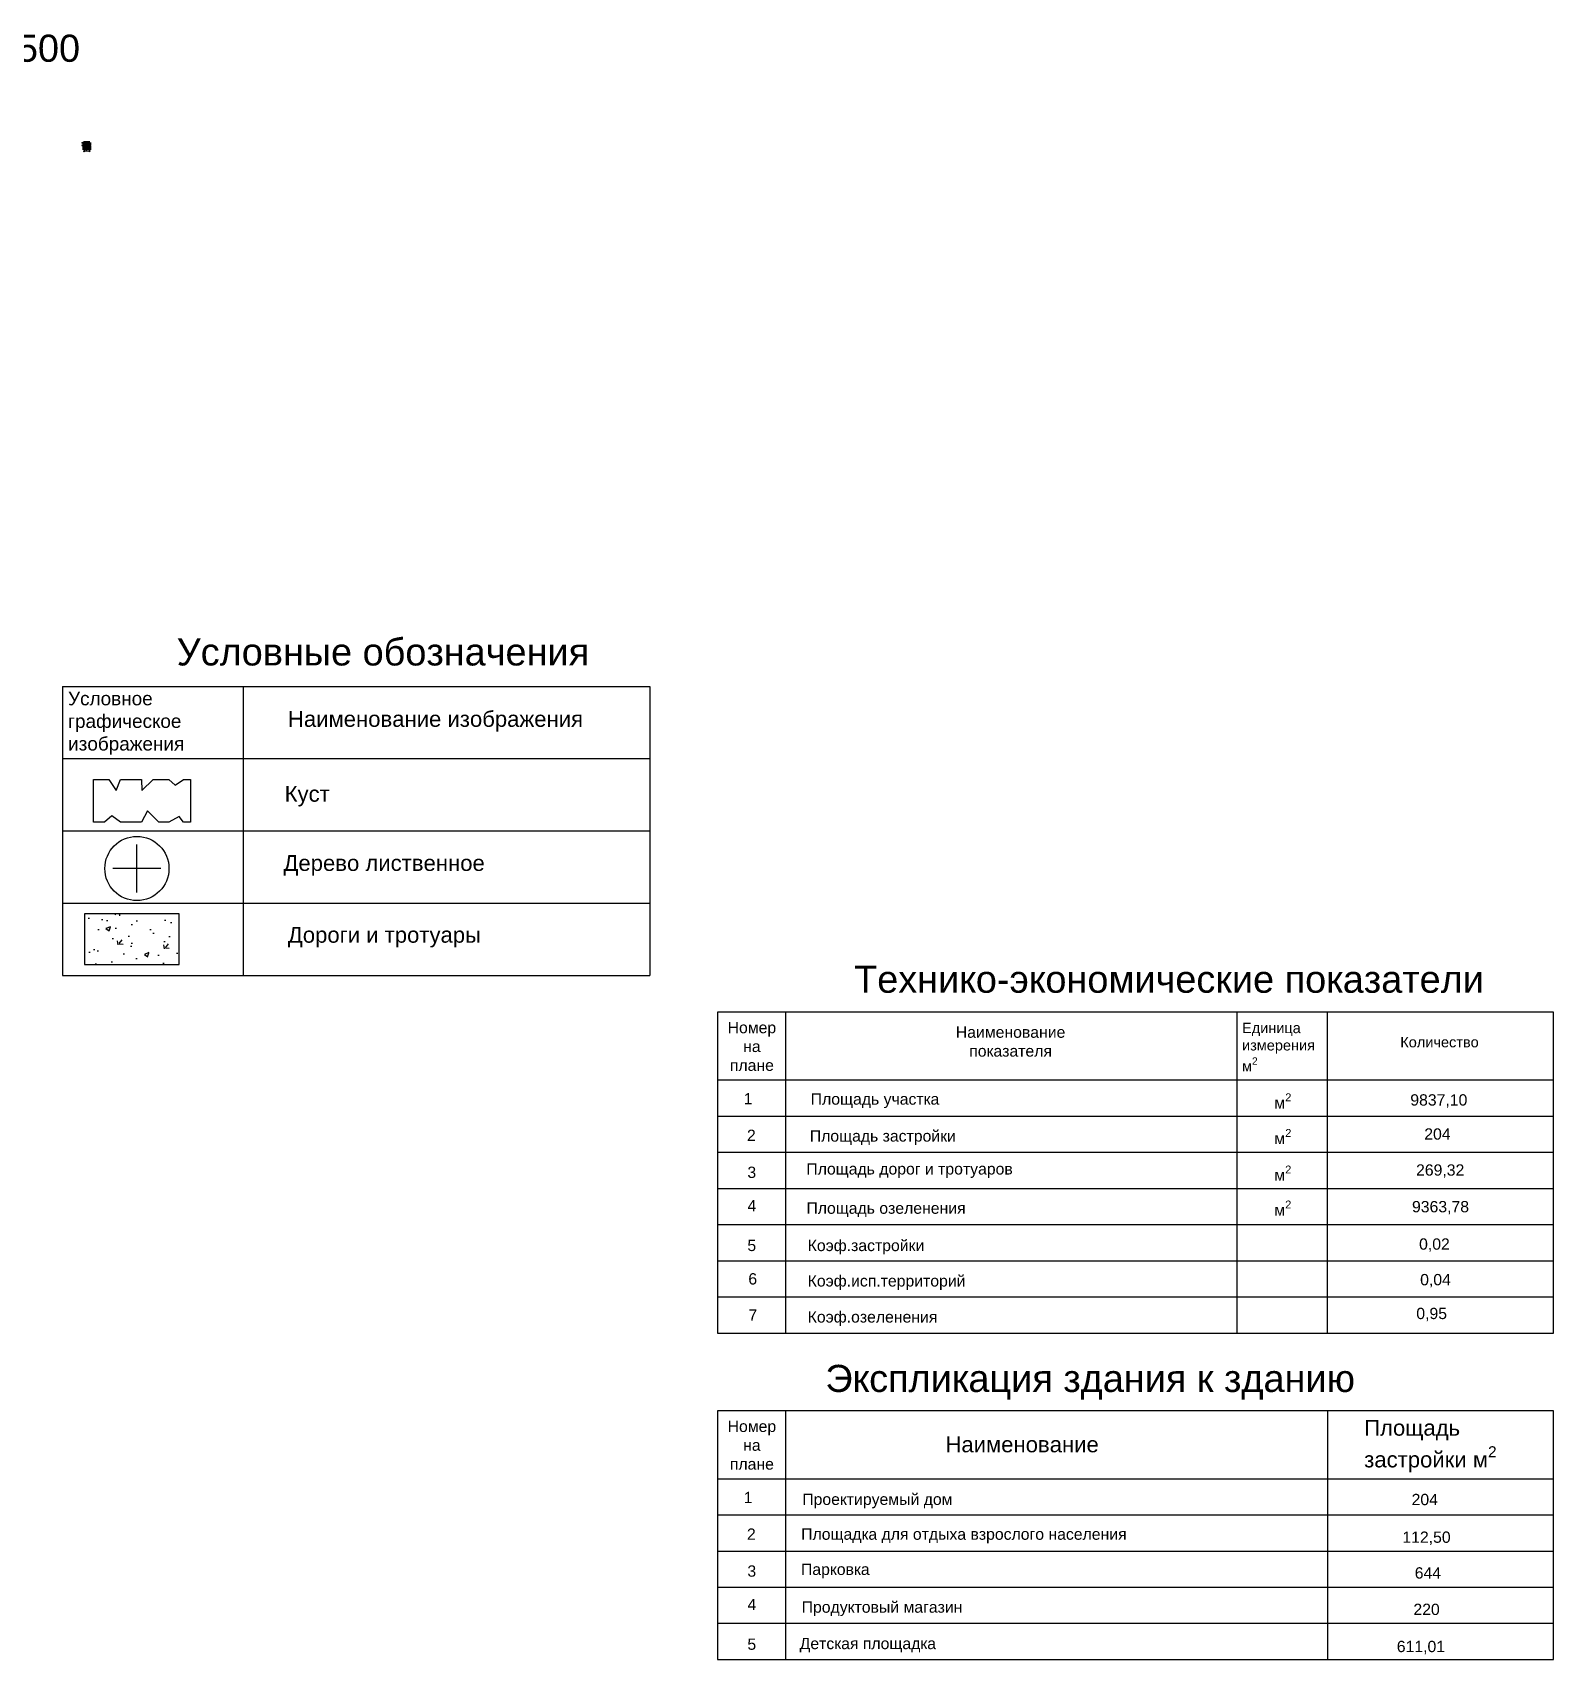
# Model space of a CAD drawing. Header units: millimetres. Extents: x -229914 to 856942, y -268655 to 87212.
# Drawn here: x 411912 to 445573, y -78550 to -42546 of the extents above; entities that cross this region are included whole.
import ezdxf

# ---------------------------------------------------------------- set-up
doc = ezdxf.new("R2010")
doc.units = ezdxf.units.MM
for name, pattern in [('CENTER2', [28.575, 19.05, -3.175, 3.175, -3.175]), ('DASHDOT_axis', [24, 20, -1.5, 1, -1.5]), ('осевая', [50.8, 31.75, -6.35, 6.35, -6.35])]:
    doc.linetypes.add(name, pattern=pattern)
doc.layers.add('каменные и деревянные эл', color=7, linetype='Continuous', lineweight=60)
doc.styles.add('GOST-2.304_Type-B', font='GOST Common.ttf')
doc.styles.get("Standard").update_dxf_attribs({"font": 'arial.ttf'})
doc.dimstyles.new('Копия ISO-2.0', dxfattribs={"dimtxt": 2.5, "dimasz": 2.5, "dimexe": 1.25, "dimexo": 0.625, "dimtad": 1, "dimtxsty": 'Standard', "dimblk": 'OBLIQUE', "dimcen": 2.5, "dimadec": 0, "dimazin": 0, "dimtfac": 1, "dimtmove": 0, "dimatfit": 3, "dimldrblk": 'OBLIQUE', "dimfxl": 1, "dimarcsym": 0})
pattern_1 = [(45, (410100.665, -46254.1005), (-6.047125, 6.047125), []), (45, (410104.696, -46254.1005), (-6.047125, 6.047125), [])]

# ---------------------------------------------------------------- blocks, each defined once
blk = doc.blocks.new('_Oblique')
at = {"color": 0, "linetype": 'ByBlock', "lineweight": -2}
blk.add_line((-0.5, -0.5), (0.5, 0.5), dxfattribs=at)
blk = doc.blocks.new('*D981')
at = {"color": 0, "lineweight": -2, "transparency": 16777216}
for p, q in [((413055, -44984), (413026, -44984)), ((413027, -44984), (413027, -45044)), ((413055, -45044), (413026, -45044))]:
    blk.add_line(p, q, dxfattribs=at)
at = {"layer": 'Defpoints', "color": 0, "transparency": 16777216}
for p in [(413056, -44984), (413027, -45044), (413056, -45044)]:
    blk.add_point(p, dxfattribs=at)
at = {"color": 0, "lineweight": -2, "transparency": 16777216, "xscale": 2.5, "yscale": 2.5, "zscale": 2.5}
for p, rotation in [((413027, -44984), 90), ((413027, -45044), 270)]:
    blk.add_blockref('_Oblique', p, dxfattribs=dict(at, rotation=rotation))
at = {"color": 0, "transparency": 16777216, "insert": (413025, -45014), "char_height": 2.5, "attachment_point": 5, "rotation": 90}
blk.add_mtext('3000', dxfattribs=at)
blk = doc.blocks.new('*D982')
at = {"color": 0, "lineweight": -2, "transparency": 16777216}
for p, q in [((413056, -45140), (413056, -45161)), ((413056, -45160), (413176, -45160)), ((413176, -45134), (413176, -45161))]:
    blk.add_line(p, q, dxfattribs=at)
at = {"layer": 'Defpoints', "color": 0, "transparency": 16777216}
for p in [(413056, -45140), (413176, -45133), (413176, -45160)]:
    blk.add_point(p, dxfattribs=at)
at = {"color": 0, "lineweight": -2, "transparency": 16777216, "xscale": 2.5, "yscale": 2.5, "zscale": 2.5, "rotation": 180}
blk.add_blockref('_Oblique', (413056, -45160), dxfattribs=at)
at = {"color": 0, "lineweight": -2, "transparency": 16777216, "xscale": 2.5, "yscale": 2.5, "zscale": 2.5}
blk.add_blockref('_Oblique', (413176, -45160), dxfattribs=at)
at = {"color": 0, "transparency": 16777216, "insert": (413116, -45158), "char_height": 2.5, "attachment_point": 5}
blk.add_mtext('6000', dxfattribs=at)
blk = doc.blocks.new('*D983')
at = {"color": 0, "lineweight": -2, "transparency": 16777216}
for p, q in [((413062, -45075), (413026, -45075)), ((413063, -45127), (413026, -45127)), ((413027, -45075), (413027, -45127))]:
    blk.add_line(p, q, dxfattribs=at)
at = {"layer": 'Defpoints', "color": 0, "transparency": 16777216}
for p in [(413027, -45127), (413063, -45075), (413064, -45127)]:
    blk.add_point(p, dxfattribs=at)
at = {"color": 0, "lineweight": -2, "transparency": 16777216, "xscale": 2.5, "yscale": 2.5, "zscale": 2.5}
for p, rotation in [((413027, -45075), 90), ((413027, -45127), 270)]:
    blk.add_blockref('_Oblique', p, dxfattribs=dict(at, rotation=rotation))
at = {"color": 0, "transparency": 16777216, "insert": (413025, -45101), "char_height": 2.5, "attachment_point": 5, "rotation": 90}
blk.add_mtext('2600', dxfattribs=at)
blk = doc.blocks.new('*D984')
at = {"color": 0, "lineweight": -2, "transparency": 16777216}
for p, q in [((413038, -44997), (413047, -44997)), ((413047, -44985), (413047, -44999)), ((413047, -44997), (413056, -44997)), ((413056, -44985), (413056, -44999))]:
    blk.add_line(p, q, dxfattribs=at)
at = {"layer": 'Defpoints', "color": 0, "transparency": 16777216}
for p in [(413047, -44984), (413056, -44984), (413056, -44997)]:
    blk.add_point(p, dxfattribs=at)
at = {"color": 0, "lineweight": -2, "transparency": 16777216, "xscale": 2.5, "yscale": 2.5, "zscale": 2.5, "rotation": 180}
blk.add_blockref('_Oblique', (413047, -44997), dxfattribs=at)
at = {"color": 0, "lineweight": -2, "transparency": 16777216, "xscale": 2.5, "yscale": 2.5, "zscale": 2.5}
blk.add_blockref('_Oblique', (413056, -44997), dxfattribs=at)
at = {"color": 0, "transparency": 16777216, "insert": (413041, -44995), "char_height": 2.5, "attachment_point": 5}
blk.add_mtext('440', dxfattribs=at)
blk = doc.blocks.new('*D985')
at = {"color": 0, "lineweight": -2, "transparency": 16777216}
for p, q in [((413056, -44997), (413056, -44996)), ((413056, -44997), (413060, -44997)), ((413060, -44997), (413060, -44996)), ((413060, -44997), (413069, -44997))]:
    blk.add_line(p, q, dxfattribs=at)
at = {"layer": 'Defpoints', "color": 0, "transparency": 16777216}
for p in [(413056, -44997), (413060, -44997), (413060, -44997)]:
    blk.add_point(p, dxfattribs=at)
at = {"color": 0, "lineweight": -2, "transparency": 16777216, "xscale": 2.5, "yscale": 2.5, "zscale": 2.5, "rotation": 180}
blk.add_blockref('_Oblique', (413056, -44997), dxfattribs=at)
at = {"color": 0, "lineweight": -2, "transparency": 16777216, "xscale": 2.5, "yscale": 2.5, "zscale": 2.5}
blk.add_blockref('_Oblique', (413060, -44997), dxfattribs=at)
at = {"color": 0, "transparency": 16777216, "insert": (413066, -44995), "char_height": 2.5, "attachment_point": 5}
blk.add_mtext('200', dxfattribs=at)
blk = doc.blocks.new('*D986')
at = {"color": 0, "lineweight": -2, "transparency": 16777216}
for p, q in [((413061, -44988), (413072, -44988)), ((413071, -44988), (413071, -45040)), ((413061, -45040), (413072, -45040))]:
    blk.add_line(p, q, dxfattribs=at)
at = {"layer": 'Defpoints', "color": 0, "transparency": 16777216}
for p in [(413060, -44988), (413060, -45040), (413071, -45040)]:
    blk.add_point(p, dxfattribs=at)
at = {"color": 0, "lineweight": -2, "transparency": 16777216, "xscale": 2.5, "yscale": 2.5, "zscale": 2.5}
for p, rotation in [((413071, -44988), 90), ((413071, -45040), 270)]:
    blk.add_blockref('_Oblique', p, dxfattribs=dict(at, rotation=rotation))
at = {"color": 0, "transparency": 16777216, "insert": (413069, -45014), "char_height": 2.5, "attachment_point": 5, "rotation": 90}
blk.add_mtext('2620', dxfattribs=at)
blk = doc.blocks.new('*D987')
at = {"color": 0, "lineweight": -2, "transparency": 16777216}
for p, q in [((413060, -44997), (413060, -44996)), ((413060, -44997), (413092, -44997)), ((413092, -44997), (413092, -44996))]:
    blk.add_line(p, q, dxfattribs=at)
at = {"layer": 'Defpoints', "color": 0, "transparency": 16777216}
for p in [(413060, -44997), (413092, -44997), (413092, -44997)]:
    blk.add_point(p, dxfattribs=at)
at = {"color": 0, "lineweight": -2, "transparency": 16777216, "xscale": 2.5, "yscale": 2.5, "zscale": 2.5, "rotation": 180}
blk.add_blockref('_Oblique', (413060, -44997), dxfattribs=at)
at = {"color": 0, "lineweight": -2, "transparency": 16777216, "xscale": 2.5, "yscale": 2.5, "zscale": 2.5}
blk.add_blockref('_Oblique', (413092, -44997), dxfattribs=at)
at = {"color": 0, "transparency": 16777216, "insert": (413076, -44995), "char_height": 2.5, "attachment_point": 5}
blk.add_mtext('1605', dxfattribs=at)
blk = doc.blocks.new('*D988')
at = {"color": 0, "lineweight": -2, "transparency": 16777216}
for p, q in [((413060, -45040), (413060, -45030)), ((413060, -45031), (413172, -45031)), ((413172, -45040), (413172, -45030))]:
    blk.add_line(p, q, dxfattribs=at)
at = {"layer": 'Defpoints', "color": 0, "transparency": 16777216}
for p in [(413060, -45040), (413172, -45031), (413172, -45040)]:
    blk.add_point(p, dxfattribs=at)
at = {"color": 0, "lineweight": -2, "transparency": 16777216, "xscale": 2.5, "yscale": 2.5, "zscale": 2.5, "rotation": 180}
blk.add_blockref('_Oblique', (413060, -45031), dxfattribs=at)
at = {"color": 0, "lineweight": -2, "transparency": 16777216, "xscale": 2.5, "yscale": 2.5, "zscale": 2.5}
blk.add_blockref('_Oblique', (413172, -45031), dxfattribs=at)
at = {"color": 0, "transparency": 16777216, "insert": (413082, -45029), "char_height": 2.5, "attachment_point": 5}
blk.add_mtext('5610', dxfattribs=at)
blk = doc.blocks.new('*D989')
at = {"color": 0, "lineweight": -2, "transparency": 16777216}
for p, q in [((413092, -44997), (413092, -44996)), ((413092, -44997), (413140, -44997)), ((413140, -44997), (413140, -44996)), ((413151, -44997), (413140, -44997))]:
    blk.add_line(p, q, dxfattribs=at)
at = {"layer": 'Defpoints', "color": 0, "transparency": 16777216}
for p in [(413092, -44997), (413140, -44997), (413140, -44997)]:
    blk.add_point(p, dxfattribs=at)
at = {"color": 0, "lineweight": -2, "transparency": 16777216, "xscale": 2.5, "yscale": 2.5, "zscale": 2.5, "rotation": 180}
blk.add_blockref('_Oblique', (413092, -44997), dxfattribs=at)
at = {"color": 0, "lineweight": -2, "transparency": 16777216, "xscale": 2.5, "yscale": 2.5, "zscale": 2.5}
blk.add_blockref('_Oblique', (413140, -44997), dxfattribs=at)
at = {"color": 0, "transparency": 16777216, "insert": (413147, -44995), "char_height": 2.5, "attachment_point": 5}
blk.add_mtext('2400', dxfattribs=at)
blk = doc.blocks.new('*D990')
at = {"color": 0, "lineweight": -2, "transparency": 16777216}
for p, q in [((413171, -44984), (413157, -44984)), ((413171, -44988), (413157, -44988)), ((413158, -44988), (413158, -44984)), ((413158, -44997), (413158, -44988))]:
    blk.add_line(p, q, dxfattribs=at)
at = {"layer": 'Defpoints', "color": 0, "transparency": 16777216}
for p in [(413158, -44984), (413172, -44984), (413172, -44988)]:
    blk.add_point(p, dxfattribs=at)
at = {"color": 0, "lineweight": -2, "transparency": 16777216, "xscale": 2.5, "yscale": 2.5, "zscale": 2.5}
for p, rotation in [((413158, -44984), 90), ((413158, -44988), 270)]:
    blk.add_blockref('_Oblique', p, dxfattribs=dict(at, rotation=rotation))
at = {"color": 0, "transparency": 16777216, "insert": (413156, -44994), "char_height": 2.5, "attachment_point": 5, "rotation": 90}
blk.add_mtext('190', dxfattribs=at)
blk = doc.blocks.new('*D991')
at = {"color": 0, "lineweight": -2, "transparency": 16777216}
for p, q in [((413158, -44980), (413158, -44971)), ((413158, -44980), (413159, -44980)), ((413158, -44984), (413158, -44980)), ((413158, -44984), (413159, -44984))]:
    blk.add_line(p, q, dxfattribs=at)
at = {"layer": 'Defpoints', "color": 0, "transparency": 16777216}
for p in [(413158, -44980), (413158, -44980), (413158, -44984)]:
    blk.add_point(p, dxfattribs=at)
at = {"color": 0, "lineweight": -2, "transparency": 16777216, "xscale": 2.5, "yscale": 2.5, "zscale": 2.5}
for p, rotation in [((413158, -44980), 90), ((413158, -44984), 270)]:
    blk.add_blockref('_Oblique', p, dxfattribs=dict(at, rotation=rotation))
at = {"color": 0, "transparency": 16777216, "insert": (413156, -44974), "char_height": 2.5, "attachment_point": 5, "rotation": 90}
blk.add_mtext('190', dxfattribs=at)
blk = doc.blocks.new('*D992')
at = {"color": 0, "lineweight": -2, "transparency": 16777216}
for p, q in [((413141, -44988), (413159, -44988)), ((413158, -44988), (413158, -45012)), ((413141, -45012), (413159, -45012))]:
    blk.add_line(p, q, dxfattribs=at)
at = {"layer": 'Defpoints', "color": 0, "transparency": 16777216}
for p in [(413140, -44988), (413140, -45012), (413158, -45012)]:
    blk.add_point(p, dxfattribs=at)
at = {"color": 0, "lineweight": -2, "transparency": 16777216, "xscale": 2.5, "yscale": 2.5, "zscale": 2.5}
for p, rotation in [((413158, -44988), 90), ((413158, -45012), 270)]:
    blk.add_blockref('_Oblique', p, dxfattribs=dict(at, rotation=rotation))
at = {"color": 0, "transparency": 16777216, "insert": (413156, -45005), "char_height": 2.5, "attachment_point": 5, "rotation": 90}
blk.add_mtext('1200', dxfattribs=at)
blk = doc.blocks.new('*D993')
at = {"color": 0, "lineweight": -2, "transparency": 16777216}
for p, q in [((413141, -45012), (413159, -45012)), ((413141, -45016), (413159, -45016)), ((413158, -45016), (413158, -45012))]:
    blk.add_line(p, q, dxfattribs=at)
at = {"layer": 'Defpoints', "color": 0, "transparency": 16777216}
for p in [(413140, -45012), (413140, -45016), (413158, -45012)]:
    blk.add_point(p, dxfattribs=at)
at = {"color": 0, "lineweight": -2, "transparency": 16777216, "xscale": 2.5, "yscale": 2.5, "zscale": 2.5}
for p, rotation in [((413158, -45012), 90), ((413158, -45016), 270)]:
    blk.add_blockref('_Oblique', p, dxfattribs=dict(at, rotation=rotation))
at = {"color": 0, "transparency": 16777216, "insert": (413162, -45014), "char_height": 2.5, "attachment_point": 5, "rotation": 90}
blk.add_mtext('220', dxfattribs=at)
blk = doc.blocks.new('*D994')
at = {"color": 0, "lineweight": -2, "transparency": 16777216}
for p, q in [((413158, -45016), (413159, -45016)), ((413158, -45016), (413158, -45040)), ((413158, -45040), (413159, -45040))]:
    blk.add_line(p, q, dxfattribs=at)
at = {"layer": 'Defpoints', "color": 0, "transparency": 16777216}
for p in [(413158, -45016), (413158, -45040), (413158, -45040)]:
    blk.add_point(p, dxfattribs=at)
at = {"color": 0, "lineweight": -2, "transparency": 16777216, "xscale": 2.5, "yscale": 2.5, "zscale": 2.5}
for p, rotation in [((413158, -45016), 90), ((413158, -45040), 270)]:
    blk.add_blockref('_Oblique', p, dxfattribs=dict(at, rotation=rotation))
at = {"color": 0, "transparency": 16777216, "insert": (413155, -45024), "char_height": 2.5, "attachment_point": 5, "rotation": 90}
blk.add_mtext('1200', dxfattribs=at)
blk = doc.blocks.new('*D995')
at = {"color": 0, "lineweight": -2, "transparency": 16777216}
for p, q in [((413175, -45044), (413157, -45044)), ((413175, -45048), (413157, -45048)), ((413158, -45048), (413158, -45044)), ((413158, -45057), (413158, -45048))]:
    blk.add_line(p, q, dxfattribs=at)
at = {"layer": 'Defpoints', "color": 0, "transparency": 16777216}
for p in [(413158, -45044), (413176, -45044), (413176, -45048)]:
    blk.add_point(p, dxfattribs=at)
at = {"color": 0, "lineweight": -2, "transparency": 16777216, "xscale": 2.5, "yscale": 2.5, "zscale": 2.5}
for p, rotation in [((413158, -45044), 90), ((413158, -45048), 270)]:
    blk.add_blockref('_Oblique', p, dxfattribs=dict(at, rotation=rotation))
at = {"color": 0, "transparency": 16777216, "insert": (413156, -45054), "char_height": 2.5, "attachment_point": 5, "rotation": 90}
blk.add_mtext('190', dxfattribs=at)
blk = doc.blocks.new('*D996')
at = {"color": 0, "lineweight": -2, "transparency": 16777216}
for p, q in [((413158, -45040), (413158, -45031)), ((413158, -45040), (413159, -45040)), ((413158, -45044), (413158, -45040)), ((413158, -45044), (413159, -45044))]:
    blk.add_line(p, q, dxfattribs=at)
at = {"layer": 'Defpoints', "color": 0, "transparency": 16777216}
for p in [(413158, -45040), (413158, -45040), (413158, -45044)]:
    blk.add_point(p, dxfattribs=at)
at = {"color": 0, "lineweight": -2, "transparency": 16777216, "xscale": 2.5, "yscale": 2.5, "zscale": 2.5}
for p, rotation in [((413158, -45040), 90), ((413158, -45044), 270)]:
    blk.add_blockref('_Oblique', p, dxfattribs=dict(at, rotation=rotation))
at = {"color": 0, "transparency": 16777216, "insert": (413156, -45034), "char_height": 2.5, "attachment_point": 5, "rotation": 90}
blk.add_mtext('190', dxfattribs=at)
blk = doc.blocks.new('*D997')
at = {"color": 0, "lineweight": -2, "transparency": 16777216}
for p, q in [((413162, -44997), (413172, -44997)), ((413172, -44988), (413172, -44999)), ((413172, -44997), (413176, -44997)), ((413176, -44988), (413176, -44999))]:
    blk.add_line(p, q, dxfattribs=at)
at = {"layer": 'Defpoints', "color": 0, "transparency": 16777216}
for p in [(413172, -44988), (413176, -44988), (413176, -44997)]:
    blk.add_point(p, dxfattribs=at)
at = {"color": 0, "lineweight": -2, "transparency": 16777216, "xscale": 2.5, "yscale": 2.5, "zscale": 2.5, "rotation": 180}
blk.add_blockref('_Oblique', (413172, -44997), dxfattribs=at)
at = {"color": 0, "lineweight": -2, "transparency": 16777216, "xscale": 2.5, "yscale": 2.5, "zscale": 2.5}
blk.add_blockref('_Oblique', (413176, -44997), dxfattribs=at)
at = {"color": 0, "transparency": 16777216, "insert": (413166, -44995), "char_height": 2.5, "attachment_point": 5}
blk.add_mtext('190', dxfattribs=at)
blk = doc.blocks.new('*D998')
at = {"color": 0, "lineweight": -2, "transparency": 16777216}
for p, q in [((413176, -44997), (413176, -44996)), ((413176, -44997), (413180, -44997)), ((413180, -44997), (413180, -44996)), ((413180, -44997), (413189, -44997))]:
    blk.add_line(p, q, dxfattribs=at)
at = {"layer": 'Defpoints', "color": 0, "transparency": 16777216}
for p in [(413176, -44997), (413180, -44997), (413180, -44997)]:
    blk.add_point(p, dxfattribs=at)
at = {"color": 0, "lineweight": -2, "transparency": 16777216, "xscale": 2.5, "yscale": 2.5, "zscale": 2.5, "rotation": 180}
blk.add_blockref('_Oblique', (413176, -44997), dxfattribs=at)
at = {"color": 0, "lineweight": -2, "transparency": 16777216, "xscale": 2.5, "yscale": 2.5, "zscale": 2.5}
blk.add_blockref('_Oblique', (413180, -44997), dxfattribs=at)
at = {"color": 0, "transparency": 16777216, "insert": (413185, -44995), "char_height": 2.5, "attachment_point": 5}
blk.add_mtext('190', dxfattribs=at)

msp = doc.modelspace()

# ---------------------------------------------------------------- hatches: boundary and pattern name
at = {"linetype": 'осевая'}
h = msp.add_hatch(dxfattribs=at)
h.set_pattern_fill('ANSI32', color=256, scale=0.89784)
h.set_pattern_definition(pattern_1)
h.paths.add_polyline_path([(413047.12438, -45047.86014), (413179.72438, -45047.86014), (413179.72438, -44980.26014), (413047.12438, -44980.26014)])
h.paths.add_polyline_path([(413059.92438, -44987.86014), (413172.12438, -44987.86014), (413172.12438, -45040.26014), (413059.92438, -45040.26014)], flags=16)
h = msp.add_hatch(dxfattribs=at)
h.set_pattern_fill('ANSI32', color=256, scale=0.89784)
h.set_pattern_definition(pattern_1)
h.paths.add_polyline_path([(413055.92438, -44984.06014), (413055.92438, -45044.06014), (413175.92438, -45044.06014), (413175.92438, -44984.06014)])
h.paths.add_polyline_path([(413059.92438, -44987.86014), (413059.92438, -45040.26014), (413172.12438, -45040.26014), (413172.12438, -44987.86014)], flags=16)
h = msp.add_hatch(dxfattribs=at)
h.set_pattern_fill('ANSI32', color=256, scale=0.89784)
h.set_pattern_definition(pattern_1)
h.paths.add_polyline_path([(413179.72438, -45063.30314), (413177.23, -45063.30314), (413176.5304, -45059.87465), (413175.5534, -45066.31087), (413174.51569, -45063.30314), (413172.12438, -45063.29249), (413172.12438, -45139.54596), (413174.51569, -45139.54596), (413175.5534, -45142.53987), (413176.5304, -45136.10366), (413177.23, -45139.54596), (413179.72438, -45139.54596)])
h.paths.add_polyline_path([(413055.92438, -45139.54596), (413059.72438, -45139.53976), (413059.72438, -45063.30314), (413055.95779, -45063.35884)])
h.paths.add_polyline_path([(413055.95779, -45063.35884), (413055.01668, -45063.37275), (413054.0321, -45060.29857), (413053.29013, -45066.71529), (413051.52918, -45063.29249), (413047.12438, -45063.29249), (413047.12438, -45139.54596), (413051.52918, -45139.54596), (413053.29013, -45136.12316), (413054.0321, -45142.53987), (413055.01668, -45139.54596), (413055.92438, -45139.54596)])
h = msp.add_hatch(dxfattribs=at)
h.set_pattern_fill('ANSI32', color=256, scale=0.89784)
h.set_pattern_definition(pattern_1)
h.paths.add_polyline_path([(413172.12438, -45139.54596), (413174.51569, -45139.54596), (413175.5534, -45142.53987), (413175.92438, -45139.33152), (413175.92438, -45063.90363), (413175.50753, -45060.29857), (413174.21842, -45063.29249), (413172.12438, -45063.29249)])
at = {"linetype": 'DASHDOT_axis'}
h = msp.add_hatch(dxfattribs=at)
h.set_pattern_fill('AR-CONC', color=256, scale=5.624772)
h.set_pattern_definition([(50, (-32971136.96, 3676451.3), (1024.747296, -89.653728), [107.151914, -1178.671054]), (355, (-32971137, 3676451.3), (-198.236224, 1074.651267), [85.72153, -942.94013]), (100.4514447, (-32971051.6, 3676443.8), (826.51107, 984.997495), [91.065114, -1001.71709]), (46.1842, (-32971137, 3676737), (1524.757904, -236.478525), [160.72787, -1768.00658]), (96.6355576, (-32971009.9, 3676717.3), (1335.34422, 1391.715633), [136.59773, -1502.57699]), (351.184151, (-32971137, 3676737), (1335.34422, 1391.71563), [128.58211, -1414.40376]), (21, (-32970994.1, 3676665.6), (852.796441, -575.218463), [107.151914, -1178.671054]), (326, (-32970994.1, 3676665.6), (347.622343, 1036.015386), [85.72153, -942.936843]), (71.451445, (-32970923, 3676617.7), (1200.418782, 460.796928), [91.065114, -1001.715363]), (37.5, (-32971136.96, 3676451.3), (17.3726903, 475.602848), [0, -931.507305, 0, -957.223765, 0, -946.508573]), (7.5, (-32971136.96, 3676451.3), (375.8453926, 563.492931), [0, -545.760415, 0, -910.076923, 0, -360.744777]), (327.5, (-32971455.55, 3676451.3), (762.6662356, -32.222881), [0, -357.173047, 0, -1114.379905, 0, -1478.696413]), (317.5, (-32971598.4, 3676451.3), (833.192929, 143.018225), [0, -464.32496, 0, -740.062553, 0, -1050.088757])])
h.paths.add_polyline_path([(413064.39458, -62052.569), (413064.39458, -63169.40661), (415156.59609, -63169.40661), (415156.59609, -62052.569)])

# ---------------------------------------------------------------- linework, layer by layer
for p, q in [((413023.54767, -44984.06014), (413025.87438, -44984.06014)), ((413023.54767, -45044.06014), (413025.87438, -45044.06014)), ((413055.92438, -45163.12267), (413055.92438, -45160.79596)), ((413069.27831, -45075.41922), (413067.03621, -45073.19805)), ((413069.27831, -45127.41922), (413067.03621, -45125.19805)), ((413069.27831, -45075.41922), (413069.27831, -45070.86977)), ((413069.27831, -45070.86977), (413088.28688, -45070.86977)), ((413069.27831, -45075.41922), (413071.5204, -45073.19805)), ((413069.27831, -45127.41922), (413069.27831, -45122.86977)), ((413069.27831, -45122.86977), (413084.82682, -45122.86977)), ((413069.27831, -45127.41922), (413071.5204, -45125.19805)), ((413151.62099, -45102.71922), (413149.37889, -45100.49805)), ((413151.62099, -45102.71922), (413151.62099, -45098.16977)), ((413151.62099, -45098.16977), (413164.73891, -45098.16977)), ((413151.62099, -45102.71922), (413153.86308, -45100.49805)), ((413175.92438, -45044.06014), (413175.92438, -45079.24382)), ((413175.92438, -45065.07648), (413175.92438, -45063.90363)), ((413175.92438, -45080.14543), (413175.92438, -45082.17471)), ((413175.92438, -45083.13809), (413175.92438, -45098.85649)), ((413175.92438, -45099.7581), (413175.92438, -45101.78738)), ((413175.92438, -45102.75077), (413175.92438, -45122.12687)), ((413175.92438, -45123.02848), (413175.92438, -45125.05776)), ((413175.92438, -45126.02115), (413175.92438, -45161.782)), ((413175.92438, -45164.1087), (413175.92438, -45161.782)), ((412573.24119, -57014.79893), (412573.24119, -63414.79893)), ((412573.24119, -57014.79893), (425573.24119, -57014.79893)), ((416573.24119, -57014.79893), (416573.24119, -63414.79893)), ((425573.24119, -57014.79893), (425573.24119, -63414.79893)), ((412573.24119, -58614.79893), (425573.24119, -58614.79893)), ((412573.24119, -60214.79893), (425573.24119, -60214.79893)), ((414222.07349, -61578.73584), (414222.07349, -60514.01027)), ((414754.43628, -61046.37306), (413689.71071, -61046.37306)), ((412573.24119, -61814.79893), (425573.24119, -61814.79893)), ((412573.24119, -63414.79893), (425573.24119, -63414.79893)), ((427073.24119, -64225.44501), (427073.24119, -71325.44501)), ((445573.24119, -64225.44501), (427073.24119, -64225.44501)), ((428573.24119, -64225.44501), (428573.24119, -71325.44501)), ((438573.24119, -71325.44501), (438573.24119, -64225.44501)), ((440573.24119, -71325.44501), (440573.24119, -64225.44501)), ((445573.24119, -71325.44501), (445573.24119, -64225.44501)), ((427073.24119, -65725.44501), (445573.24119, -65725.44501)), ((427073.24119, -66525.44501), (445573.24119, -66525.44501)), ((427073.24119, -67325.44501), (445573.24119, -67325.44501)), ((427073.24119, -68125.44501), (445573.24119, -68125.44501)), ((427073.24119, -68925.44501), (445573.24119, -68925.44501)), ((427073.24119, -69725.44501), (445573.24119, -69725.44501)), ((427073.24119, -70525.44501), (445573.24119, -70525.44501)), ((427073.24119, -71325.44501), (445573.24119, -71325.44501)), ((427073.24119, -73050.03091), (427073.24119, -78550.03091)), ((445573.24119, -73050.03091), (427073.24119, -73050.03091)), ((428573.24119, -73050.03091), (428573.24119, -78550.03091)), ((440573.24119, -73050.03091), (440573.24119, -78550.03091)), ((445573.24119, -78550.03091), (445573.24119, -73050.03091)), ((427073.24119, -74550.03091), (445573.24119, -74550.03091)), ((427073.24119, -75350.03091), (445573.24119, -75350.03091)), ((427073.24119, -76150.03091), (445573.24119, -76150.03091)), ((427073.24119, -76950.03091), (445573.24119, -76950.03091)), ((427073.24119, -77750.03091), (445573.24119, -77750.03091)), ((427073.24119, -78550.03091), (445573.24119, -78550.03091))]:
    msp.add_line(p, q)
at = {"linetype": 'CENTER2'}
for p, q in [((413068.83713, -44984.06014), (413050.92438, -44984.06014)), ((413055.92438, -44984.06014), (413055.92438, -45000.37385)), ((413055.92438, -45001.70064), (413055.92438, -45003.84821)), ((413071.4206, -44984.06014), (413069.90706, -44984.06014)), ((413090.26962, -44984.06014), (413072.22694, -44984.06014)), ((413092.87293, -44984.06014), (413091.35938, -44984.06014)), ((413111.72195, -44984.06014), (413093.67927, -44984.06014)), ((413113.95347, -44984.06014), (413112.43993, -44984.06014)), ((413132.80249, -44984.06014), (413114.75981, -44984.06014)), ((413135.49667, -44984.06014), (413133.98313, -44984.06014)), ((413154.34569, -44984.06014), (413136.30301, -44984.06014)), ((413157.07536, -44984.06014), (413155.56181, -44984.06014)), ((413175.92438, -44984.06014), (413157.8817, -44984.06014)), ((413175.92438, -44984.06014), (413175.92438, -45000.37385)), ((413175.92438, -45001.70064), (413175.92438, -45003.84821)), ((413068.83713, -45044.06014), (413050.92438, -45044.06014)), ((413055.92438, -45005.60149), (413055.92438, -45021.91521)), ((413055.92438, -45023.242), (413055.92438, -45025.38957)), ((413055.92438, -45027.20928), (413055.92438, -45044.06014)), ((413055.92438, -45063.35933), (413055.92438, -45079.29961)), ((413055.92438, -45080.6264), (413055.92438, -45082.77397)), ((413055.92438, -45084.52725), (413055.92438, -45100.84097)), ((413055.92438, -45102.16776), (413055.92438, -45104.31533)), ((413055.92438, -45106.13504), (413055.92438, -45122.9859)), ((413055.92438, -45125.0019), (413055.92438, -45127.14947)), ((413055.92438, -45128.96919), (413055.92438, -45145.82005)), ((413071.4206, -45044.06014), (413069.90706, -45044.06014)), ((413090.26962, -45044.06014), (413072.22694, -45044.06014)), ((413092.87293, -45044.06014), (413091.35938, -45044.06014)), ((413111.72195, -45044.06014), (413093.67927, -45044.06014)), ((413113.95347, -45044.06014), (413112.43993, -45044.06014)), ((413132.80249, -45044.06014), (413114.75981, -45044.06014)), ((413135.49667, -45044.06014), (413133.98313, -45044.06014)), ((413154.34569, -45044.06014), (413136.30301, -45044.06014)), ((413157.07536, -45044.06014), (413155.56181, -45044.06014)), ((413175.92438, -45044.06014), (413157.8817, -45044.06014)), ((413175.92438, -45005.60149), (413175.92438, -45021.91521)), ((413175.92438, -45023.242), (413175.92438, -45025.38957)), ((413175.92438, -45027.20928), (413175.92438, -45044.06014))]:
    msp.add_line(p, q, dxfattribs=at)
at = {"linetype": 'осевая', "lineweight": 25}
for p, q in [((413059.72438, -45075.41922), (413092.02438, -45075.41922)), ((413092.02438, -45075.41922), (413140.06026, -45075.41922)), ((413140.06026, -45075.41922), (413172.12438, -45075.41922))]:
    msp.add_line(p, q, dxfattribs=at)
at = {"lineweight": 25}
for p, q in [((413059.72438, -45127.41922), (413172.12438, -45127.41922)), ((413092.02438, -45081.71922), (413098.02438, -45081.71922)), ((413092.02438, -45084.71922), (413104.02438, -45084.71922)), ((413092.02438, -45087.71922), (413110.02438, -45087.71922)), ((413092.02438, -45090.71922), (413116.02438, -45090.71922)), ((413092.02438, -45093.71922), (413122.02438, -45093.71922)), ((413092.02438, -45096.71922), (413128.02438, -45096.71922)), ((413092.02438, -45099.71922), (413134.02438, -45099.71922)), ((413092.02438, -45102.71922), (413140.02438, -45102.71922)), ((413092.02438, -45105.71922), (413134.02438, -45105.71922)), ((413092.02438, -45108.71922), (413128.02438, -45108.71922)), ((413092.02438, -45111.71922), (413122.02438, -45111.71922)), ((413092.02438, -45114.71922), (413116.02438, -45114.71922)), ((413092.02438, -45117.71922), (413110.02438, -45117.71922)), ((413092.02438, -45120.71922), (413104.02438, -45120.71922)), ((413092.02438, -45123.71922), (413098.02438, -45123.71922)), ((413098.02438, -45075.41922), (413098.02438, -45078.71922)), ((413098.02438, -45078.71922), (413140.02438, -45078.71922)), ((413098.02438, -45081.71922), (413098.02438, -45123.71922)), ((413098.02438, -45126.71922), (413140.02438, -45126.71922)), ((413098.02438, -45126.71922), (413098.02438, -45127.41922)), ((413104.02438, -45075.41922), (413104.02438, -45081.71922)), ((413104.02438, -45081.71922), (413140.02438, -45081.71922)), ((413104.02438, -45084.71922), (413104.02438, -45120.71922)), ((413104.02438, -45123.71922), (413140.02438, -45123.71922)), ((413104.02438, -45123.71922), (413104.02438, -45127.41922)), ((413110.02438, -45075.41922), (413110.02438, -45084.71922)), ((413110.02438, -45084.71922), (413140.02438, -45084.71922)), ((413110.02438, -45087.71922), (413110.02438, -45117.71922)), ((413110.02438, -45120.71922), (413140.02438, -45120.71922)), ((413110.02438, -45120.71922), (413110.02438, -45127.41922)), ((413116.02438, -45075.41922), (413116.02438, -45087.71922)), ((413116.02438, -45087.71922), (413140.02438, -45087.71922)), ((413116.02438, -45090.71922), (413116.02438, -45114.71922)), ((413116.02438, -45117.71922), (413140.02438, -45117.71922)), ((413116.02438, -45117.71922), (413116.02438, -45127.41922)), ((413122.02438, -45075.41922), (413122.02438, -45090.71922)), ((413122.02438, -45090.71922), (413140.02438, -45090.71922)), ((413122.02438, -45093.71922), (413122.02438, -45111.71922)), ((413122.02438, -45114.71922), (413140.02438, -45114.71922)), ((413122.02438, -45114.71922), (413122.02438, -45127.41922)), ((413128.02438, -45075.41922), (413128.02438, -45093.71922)), ((413128.02438, -45093.71922), (413140.02438, -45093.71922)), ((413128.02438, -45096.71922), (413128.02438, -45108.71922)), ((413128.02438, -45111.71922), (413140.02438, -45111.71922)), ((413128.02438, -45111.71922), (413128.02438, -45127.41922)), ((413134.02438, -45075.41922), (413134.02438, -45096.71922)), ((413134.02438, -45096.71922), (413140.02438, -45096.71922)), ((413134.02438, -45099.71922), (413134.02438, -45105.71922)), ((413134.02438, -45108.71922), (413140.02438, -45108.71922)), ((413134.02438, -45108.71922), (413134.02438, -45127.41922)), ((413140.02438, -45099.71922), (413140.02438, -45075.41922)), ((413140.02438, -45127.41922), (413140.02438, -45105.71922))]:
    msp.add_line(p, q, dxfattribs=at)
at = {"linetype": 'осевая'}
for p, q in [((413075.87438, -45075.41922), (413075.87438, -45075.41922)), ((413075.87438, -45075.41922), (413075.87438, -45075.41922)), ((413075.87438, -45075.41922), (413075.87438, -45075.41922)), ((413140.02438, -45102.71922), (413172.12438, -45102.71922))]:
    msp.add_line(p, q, dxfattribs=at)
for points in [[(413053.29013, -45066.71529), (413051.52918, -45063.29249), (413046.58681, -45063.29249)], [(413053.29013, -45136.12316), (413051.52918, -45139.54596), (413046.58681, -45139.54596)], [(413060.44462, -45063.29249), (413055.01668, -45063.37275), (413054.0321, -45060.29857), (413053.29013, -45066.71529)], [(413060.11873, -45139.54596), (413055.01668, -45139.54596), (413054.0321, -45142.53987), (413053.29013, -45136.12316)], [(413172.12438, -45063.31695), (413174.51569, -45063.30314), (413175.5534, -45066.31087), (413176.5304, -45059.87465), (413177.23, -45063.30314), (413179.72438, -45063.30314)], [(413172.12438, -45139.54596), (413174.51569, -45139.54596), (413175.5534, -45142.53987), (413176.5304, -45136.10366), (413177.23, -45139.54596), (413179.72438, -45139.54596)]]:
    msp.add_lwpolyline(points, dxfattribs=at)
for points in [[(413601.69156, -59075.3426), (413761.83337, -59323.26472), (413862.03571, -59075.3426), (414321.06919, -59075.3426), (414330.15286, -59323.26472), (414581.41334, -59075.3426), (414930.76098, -59075.3426), (415069.17435, -59199.30366), (415249.4476, -59075.3426), (415405.96994, -59075.3426), (415405.96994, -60017.18716), (415249.4476, -60017.18716), (415156.84163, -59893.22609), (414930.76098, -60017.18716), (414705.44084, -60017.18716), (414454.18035, -59769.26503), (414321.06919, -60017.18716), (413862.03571, -60017.18716), (413665.04276, -59881.32188), (413504.90095, -60017.18716), (413258.56436, -60017.18716), (413258.56436, -59075.3426)], [(413064.39458, -63169.40661), (415156.59609, -63169.40661), (415156.59609, -62052.569), (413064.39458, -62052.569)]]:
    msp.add_lwpolyline(points, close=True)
for centre, radius in [((413013.54767, -44984.06014), 10), ((413013.54767, -45044.06014), 10), ((413055.92438, -45173.12267), 10), ((413175.92438, -45174.1087), 10), ((414222.07349, -61046.37306), 709.81705)]:
    msp.add_circle(centre, radius)
at = {"layer": 'каменные и деревянные эл', "linetype": 'осевая'}
for p, q in [((413092.02438, -44987.86014), (413092.02438, -45011.86014)), ((413098.02438, -44987.86014), (413098.02438, -45011.86014)), ((413104.02438, -44987.86014), (413104.02438, -45011.86014)), ((413110.02438, -44987.86014), (413110.02438, -45011.86014)), ((413116.02438, -44987.86014), (413116.02438, -45011.86014)), ((413122.02438, -44987.86014), (413122.02438, -45011.86014)), ((413128.02438, -44987.86014), (413128.02438, -45011.86014)), ((413134.02438, -44987.86014), (413134.02438, -45011.86014)), ((413140.02438, -45011.86014), (413140.02438, -44987.86014)), ((413092.02438, -45011.86014), (413140.02438, -45011.86014)), ((413092.02438, -45040.26014), (413092.02438, -45016.26014)), ((413092.02438, -45016.26014), (413140.02438, -45016.26014)), ((413098.02438, -45040.26014), (413098.02438, -45016.26014)), ((413104.02438, -45040.26014), (413104.02438, -45016.26014)), ((413110.02438, -45040.26014), (413110.02438, -45016.26014)), ((413116.02438, -45040.26014), (413116.02438, -45016.26014)), ((413122.02438, -45040.26014), (413122.02438, -45016.26014)), ((413128.02438, -45040.26014), (413128.02438, -45016.26014)), ((413134.02438, -45040.26014), (413134.02438, -45016.26014)), ((413140.02438, -45016.26014), (413140.02438, -45040.26014))]:
    msp.add_line(p, q, dxfattribs=at)
at = {"layer": 'каменные и деревянные эл', "color": 0}
for p, q in [((413047.12438, -45139.54596), (413047.12438, -45063.29249)), ((413059.72438, -45139.54596), (413059.72438, -45063.30314))]:
    msp.add_line(p, q, dxfattribs=at)
at = {"layer": 'каменные и деревянные эл', "linetype": 'CENTER2'}
for p, q in [((413092.02438, -45078.71922), (413092.02438, -45075.41922)), ((413098.02438, -45078.71922), (413092.02438, -45078.71922)), ((413092.02438, -45126.71922), (413092.02438, -45127.41922)), ((413092.02438, -45126.71922), (413098.02438, -45126.71922)), ((413098.02438, -45081.71922), (413098.02438, -45078.71922)), ((413104.02438, -45081.71922), (413098.02438, -45081.71922)), ((413098.02438, -45126.71922), (413098.02438, -45123.71922)), ((413098.02438, -45123.71922), (413104.02438, -45123.71922)), ((413104.02438, -45084.71922), (413104.02438, -45081.71922)), ((413110.02438, -45084.87889), (413104.02438, -45084.71922)), ((413104.02438, -45123.71922), (413104.02438, -45120.71922)), ((413104.02438, -45120.71922), (413110.02438, -45120.71922)), ((413110.02438, -45087.71922), (413110.02438, -45084.87889)), ((413116.02438, -45087.71922), (413110.02438, -45087.71922)), ((413110.02438, -45120.71922), (413110.02438, -45117.71922)), ((413110.02438, -45117.71922), (413116.02438, -45117.71922)), ((413116.02438, -45090.71922), (413116.02438, -45087.71922)), ((413122.02438, -45090.71922), (413116.02438, -45090.71922)), ((413116.02438, -45117.71922), (413116.02438, -45114.71922)), ((413116.02438, -45114.71922), (413122.02438, -45114.71922)), ((413122.02438, -45093.71922), (413122.02438, -45090.71922)), ((413128.02438, -45093.71922), (413122.02438, -45093.71922)), ((413122.02438, -45114.71922), (413122.02438, -45111.71922)), ((413122.02438, -45111.71922), (413128.02438, -45111.71922)), ((413128.02438, -45096.71922), (413128.02438, -45093.71922)), ((413134.02438, -45096.71922), (413128.02438, -45096.71922)), ((413128.02438, -45111.71922), (413128.02438, -45108.71922)), ((413128.02438, -45108.71922), (413134.02438, -45108.71922)), ((413134.02438, -45099.71922), (413134.02438, -45096.71922)), ((413140.02438, -45099.71922), (413134.02438, -45099.71922)), ((413134.02438, -45108.71922), (413134.02438, -45105.71922)), ((413134.02438, -45105.71922), (413140.02438, -45105.71922)), ((413140.02438, -45102.71922), (413140.02438, -45099.71922)), ((413140.02438, -45105.71922), (413140.02438, -45102.71922))]:
    msp.add_line(p, q, dxfattribs=at)
at = {"layer": 'каменные и деревянные эл', "lineweight": 25}
msp.add_line((413092.02438, -45126.71922), (413092.02438, -45078.71922), dxfattribs=at)
at = {"layer": 'каменные и деревянные эл'}
for p, q in [((413172.12438, -45063.31695), (413172.12438, -45139.54596)), ((413179.72438, -45063.30314), (413179.72438, -45139.54596))]:
    msp.add_line(p, q, dxfattribs=at)
for points in [[(413179.72438, -44980.26014), (413179.72438, -45047.86014), (413047.12438, -45047.86014), (413047.12438, -44980.26014)], [(413172.12438, -44987.86014), (413172.12438, -45040.26014), (413059.92438, -45040.26014), (413059.92438, -44987.86014)]]:
    msp.add_lwpolyline(points, close=True, dxfattribs=at)

# ---------------------------------------------------------------- texts
at = {"lineweight": 25}
for s, width, gutter_width, insert, char_height, attachment_point in [('Схема планировочной организации земельного участка М1:500 ', 24967.3260097, 12.5, (388076.23189, -42592.90154), 600, 1), ('План и разрез лестницы М1:50', 123.211501, 0.25, (413049.81138, -44956.05468), 6, 1), ('Условные обозначения ', 10731.4327928, 12.5, (415101.24976, -55952.7585), 600, 1), ('Условное графическое изображения', 3636.7816782, 12.5, (412698.16067, -57134.41561), 300, 1), ('Наименование изображения', 6667.7995914, 12.5, (417564.68588, -57560.77144), 350, 1), ('Куст', 2203.1876145, 8.9489, (417492.15363, -59218.59567), 350, 1), ('Дерево лиственное', 6714.0059755, 8.9489, (417464.94278, -60749.58842), 350, 1), ('Дороги и тротуары', 6200.0720509, 8.9489, (417562.0137, -62338.31138), 350, 1), ('Технико-экономические показатели ', 14099.6245102, 12.5, (430094.28953, -63195.80459), 600, 1), ('\\pxqc;Номер на плане', 1051.5471994, 1250, (428358.43152, -64440.64158), 250, 3), ('\\pxqc;Наименование показателя', 3965.8234745, 1250, (435541.10463, -64542.05306), 250, 3), ('\\A1;\\pxql;Единица\\Pизмерения м{\\H0.7x;\\S2^ ;}', 1136.0738653, 1250, (439816.80845, -64459.26078), 230, 3), ('\\pxql,tD,3;Количество', 861.4785405, 1250, (443044.64244, -64773.05462), 230, 3), ('\\pxa0.66667,sm1.07917;1', 110.1427955, 1250, (427847.36046, -66015.48701), 250, 3), ('Площадь участка', 3371.4609317, 1250, (429134.87266, -66022.65319), 250, 1), ('\\A1;\\pxa0.66667,sm1.07917;м{\\H0.7x;\\S2^ ;}', 110.1427955, 1250, (439771.85458, -66022.19111), 250, 3), ('\\pxa0.66667,sm1.07917;9837,10', 110.1427955, 1250, (443666.90695, -66042.12616), 250, 3), ('\\pxa0.66667,sm1.07917;2', 110.1427955, 1250, (427917.38034, -66826.35212), 250, 3), ('Площадь застройки', 4232.3444936, 1250, (429113.74348, -66839.44824), 250, 1), ('\\A1;\\pxa0.66667,sm1.07917;м{\\H0.7x;\\S2^ ;}', 110.1427955, 1250, (439771.85458, -66810.89464), 250, 3), ('\\pxa0.66667,sm1.07917;204', 110.1427955, 1250, (443296.38792, -66796.81199), 250, 3), ('\\pxa0.66667,sm1.07917;3', 110.1427955, 1250, (427927.43636, -67644.04375), 250, 3), ('Площадь дорог и тротуаров', 4585.4846025, 1250, (429038.84563, -67567.90328), 250, 1), ('\\A1;\\pxa0.66667,sm1.07917;м{\\H0.7x;\\S2^ ;}', 110.1427955, 1250, (439771.85458, -67619.9623), 250, 3), ('269,32', 110.1427955, 1250, (443600.15018, -67592.98936), 250, 3), ('\\pxa0.66667,sm1.07917;4', 110.1427955, 1250, (427929.45572, -68384.18159), 250, 3), ('\\A1;\\pxa0.66667,sm1.07917;м{\\H0.7x;\\S2^ ;}', 110.1427955, 1250, (439771.85458, -68394.47248), 250, 3), ('\\pxa0.66667,sm1.07917;9363,78', 110.1427955, 1250, (443704.44132, -68404.29938), 250, 3), ('Площадь озеленения', 3650.2703697, 1250, (429039.5776, -68436.75376), 250, 1), ('\\pxa0.66667,sm1.07917;5', 110.1427955, 1250, (427927.36497, -69261.70768), 250, 3), ('Коэф.застройки', 3371.4609317, 1250, (429067.6021, -69262.55688), 250, 1), ('\\A1;\\pxa0.66667,sm1.07917;0,02', 110.1427955, 1250, (443278.86902, -69231.64628), 250, 3), ('\\pxa0.66667,sm1.07917;6', 110.1427955, 1250, (427948.08833, -70002.17716), 250, 3), ('Коэф.исп.территорий', 3764.8668379, 1250, (429067.6021, -70046.34533), 250, 1), ('\\A1;\\pxa0.66667,sm1.07917;0,04', 110.1427955, 1250, (443302.60292, -70019.29912), 250, 3), ('\\pxa0.66667,sm1.07917;7', 110.1427955, 1250, (427950.93494, -70802.78148), 250, 3), ('Коэф.озеленения', 3371.4609317, 1250, (429067.6021, -70843.77356), 250, 1), ('\\A1;\\pxa0.66667,sm1.07917;0,95', 110.1427955, 1250, (443217.53469, -70767.48549), 250, 3), ('Экспликация здания к зданию', 13614.146278, 12.5, (429458.68182, -72030.54741), 600, 1), ('\\pxqc;Номер на плане', 1051.5471994, 1250, (428358.43152, -73265.22747), 250, 3), ('\\A1;\\pxql;Площадь застройки м{\\H0.7x;\\S2^ ;}', 3798.7569532, 1250, (445183.03679, -73247.52895), 350, 3), ('\\pxqc;{\\H1.4x;Наименование} ', 3965.8234745, 1250, (435796.27424, -73615.31658), 250, 3), ('\\pxa0.66667,sm1.07917;1', 110.1427955, 1250, (427847.36046, -74840.07291), 250, 3), ('Проектируемый дом', 3371.4609317, 1250, (428947.42114, -74879.7078), 250, 1), ('\\pxa0.66667,sm1.07917;204', 110.1427955, 1250, (443016.44019, -74885.23208), 250, 3), ('\\pxa0.66667,sm1.07917;2', 110.1427955, 1250, (427917.38034, -75650.93802), 250, 3), ('Площадка для отдыха взрослого населения', 7244.7750388, 1250, (428923.86488, -75651.23352), 250, 1), ('\\pxa0.66667,sm1.07917;112,50', 110.1427955, 1250, (443297.29576, -75718.38446), 250, 3), ('\\pxa0.66667,sm1.07917;3', 110.1427955, 1250, (427927.43636, -76468.62965), 250, 3), ('Парковка', 3371.4609317, 1250, (428919.58649, -76430.11378), 250, 1), ('\\pxa0.66667,sm1.07917;644', 110.1427955, 1250, (443085.78279, -76510.02945), 250, 3), ('\\pxa0.66667,sm1.07917;4', 110.1427955, 1250, (427929.45572, -77208.76749), 250, 3), ('Продуктовый магазин', 3650.2703697, 1250, (428934.12488, -77265.43957), 250, 1), ('220', 110.1427955, 1250, (443056.43064, -77316.55448), 250, 3), ('\\pxa0.66667,sm1.07917;5', 110.1427955, 1250, (427927.36497, -78086.29358), 250, 3), ('Детская площадка', 3371.4609317, 1250, (428890.5097, -78071.71108), 250, 1), ('611,01', 110.1427955, 1250, (443173.83925, -78137.74252), 250, 3)]:
    msp.add_mtext_dynamic_manual_height_columns(s, width=width, gutter_width=gutter_width, heights=[0], dxfattribs=dict(at, insert=insert, char_height=char_height, attachment_point=attachment_point))
at = {"attachment_point": 1}
for s, width, insert, char_height in [('4', 3.5, (413011.51171, -44980.82082), 7), ('2', 3.5, (413011.16291, -45040.21511), 7), ('Рис.3', 16.1850376, (413022.01318, -45135.91189), 2.5), ('Б', 3.5, (413053.88842, -45169.88335), 7), ('В', 3.5, (413173.38395, -45169.99636), 7)]:
    msp.add_mtext_dynamic_manual_height_columns(s, width=width, gutter_width=12.5, heights=[0], dxfattribs=dict(at, insert=insert, char_height=char_height))
at = {"char_height": 5, "attachment_point": 1, "style": 'GOST-2.304_Type-B'}
for s, insert in [('+2.600', (413069.77572, -45064.90147)), ('0.000', (413069.77572, -45116.90147)), ('1300', (413152.1184, -45092.20147))]:
    msp.add_mtext_dynamic_manual_height_columns(s, width=3.5, gutter_width=12.5, heights=[0], dxfattribs=dict(at, insert=insert))

# ---------------------------------------------------------------- dimensions: what is measured, and where the dimension line sits
for base, p1, p2, text, picture, middle in [((413027.12438, -45044.06014), (413055.92438, -44984.06014), (413055.92438, -45044.06014), '3000', '*D981', (413025.22209, -45014.06014)), ((413071.11571, -45040.26014), (413059.92438, -44987.86014), (413059.92438, -45040.26014), '2620', '*D986', (413069.21427, -45014.06014)), ((413157.83874, -44980.26014), (413157.83874, -44984.06014), (413157.83874, -44980.26014), '190', '*D991', (413155.93731, -44974.4953)), ((413027.12438, -45127.41922), (413063.08864, -45075.41922), (413063.74627, -45127.41922), '2600', '*D983', (413025.22295, -45101.41922)), ((413157.83874, -45040.26014), (413157.83874, -45044.06014), (413157.83874, -45040.26014), '190', '*D996', (413155.93731, -45034.4953))]:
    dim = msp.add_linear_dim(base=base, p1=p1, p2=p2, angle=90, text=text, dimstyle='Копия ISO-2.0')
    dim.commit()
    dim.dimension.update_dxf_attribs({"geometry": picture, "text_midpoint": middle})
for base, p1, p2, text, override, picture, middle in [((413055.92438, -44997.32139), (413047.12438, -44984.06014), (413055.92438, -44984.06014), '440', {"dimtmove": 1}, '*D984', (413041.00182, -44995.41995)), ((413140.02438, -44997.32139), (413092.02438, -44997.32139), (413140.02438, -44997.32139), '2400', {"dimtmove": 1}, '*D989', (413147.01592, -44995.41995)), ((413175.92438, -44997.32139), (413172.12438, -44987.86014), (413175.92438, -44987.86014), '190', {"dimtmove": 1}, '*D997', (413165.66422, -44995.41995)), ((413172.12438, -45031.09567), (413059.92438, -45040.26014), (413172.12438, -45040.26014), '5610', {"dimtmove": 2}, '*D988', (413082.26239, -45029.19424))]:
    dim = msp.add_linear_dim(base=base, p1=p1, p2=p2, text=text, dimstyle='Копия ISO-2.0', override=override)
    dim.commit()
    dim.dimension.update_dxf_attribs({"geometry": picture, "text_midpoint": middle, "dimtype": 160})
for base, p1, p2, text, picture, middle in [((413059.92438, -44997.32139), (413055.92438, -44997.32139), (413059.92438, -44997.32139), '200', '*D985', (413065.8282, -44995.41995)), ((413092.02438, -44997.32139), (413059.92438, -44997.32139), (413092.02438, -44997.32139), '1605', '*D987', (413075.97438, -44995.41995)), ((413179.72438, -44997.32139), (413175.92438, -44997.32139), (413179.72438, -44997.32139), '190', '*D998', (413185.48922, -44995.41995)), ((413175.92438, -45159.54596), (413055.92438, -45139.54596), (413175.92438, -45133.47455), '6000', '*D982', (413115.92438, -45157.64453))]:
    dim = msp.add_linear_dim(base=base, p1=p1, p2=p2, text=text, dimstyle='Копия ISO-2.0')
    dim.commit()
    dim.dimension.update_dxf_attribs({"geometry": picture, "text_midpoint": middle})
for base, p1, p2, text, override, picture, middle in [((413157.83874, -45011.86014), (413140.02438, -44987.86014), (413140.02438, -45011.86014), '1200', {"dimtmove": 1}, '*D992', (413157.5661, -45004.54216)), ((413157.83874, -44984.06014), (413172.12438, -44987.86014), (413172.12438, -44984.06014), '190', {"dimtmove": 1}, '*D990', (413155.71135, -44993.65843)), ((413157.83874, -45011.86014), (413140.02438, -45016.26014), (413140.02438, -45011.86014), '220', {"dimtmove": 2}, '*D993', (413161.65234, -45014.33832)), ((413157.83874, -45040.26014), (413157.83874, -45016.26014), (413157.83874, -45040.26014), '1200', {"dimtmove": 2}, '*D994', (413155.26439, -45024.30138)), ((413157.83874, -45044.06014), (413175.92438, -45047.86014), (413175.92438, -45044.06014), '190', {"dimtmove": 1}, '*D995', (413155.93731, -45054.11567))]:
    dim = msp.add_linear_dim(base=base, p1=p1, p2=p2, angle=90, text=text, dimstyle='Копия ISO-2.0', override=override)
    dim.commit()
    dim.dimension.update_dxf_attribs({"geometry": picture, "text_midpoint": middle, "dimtype": 160})

doc.saveas('drawing.dxf')
